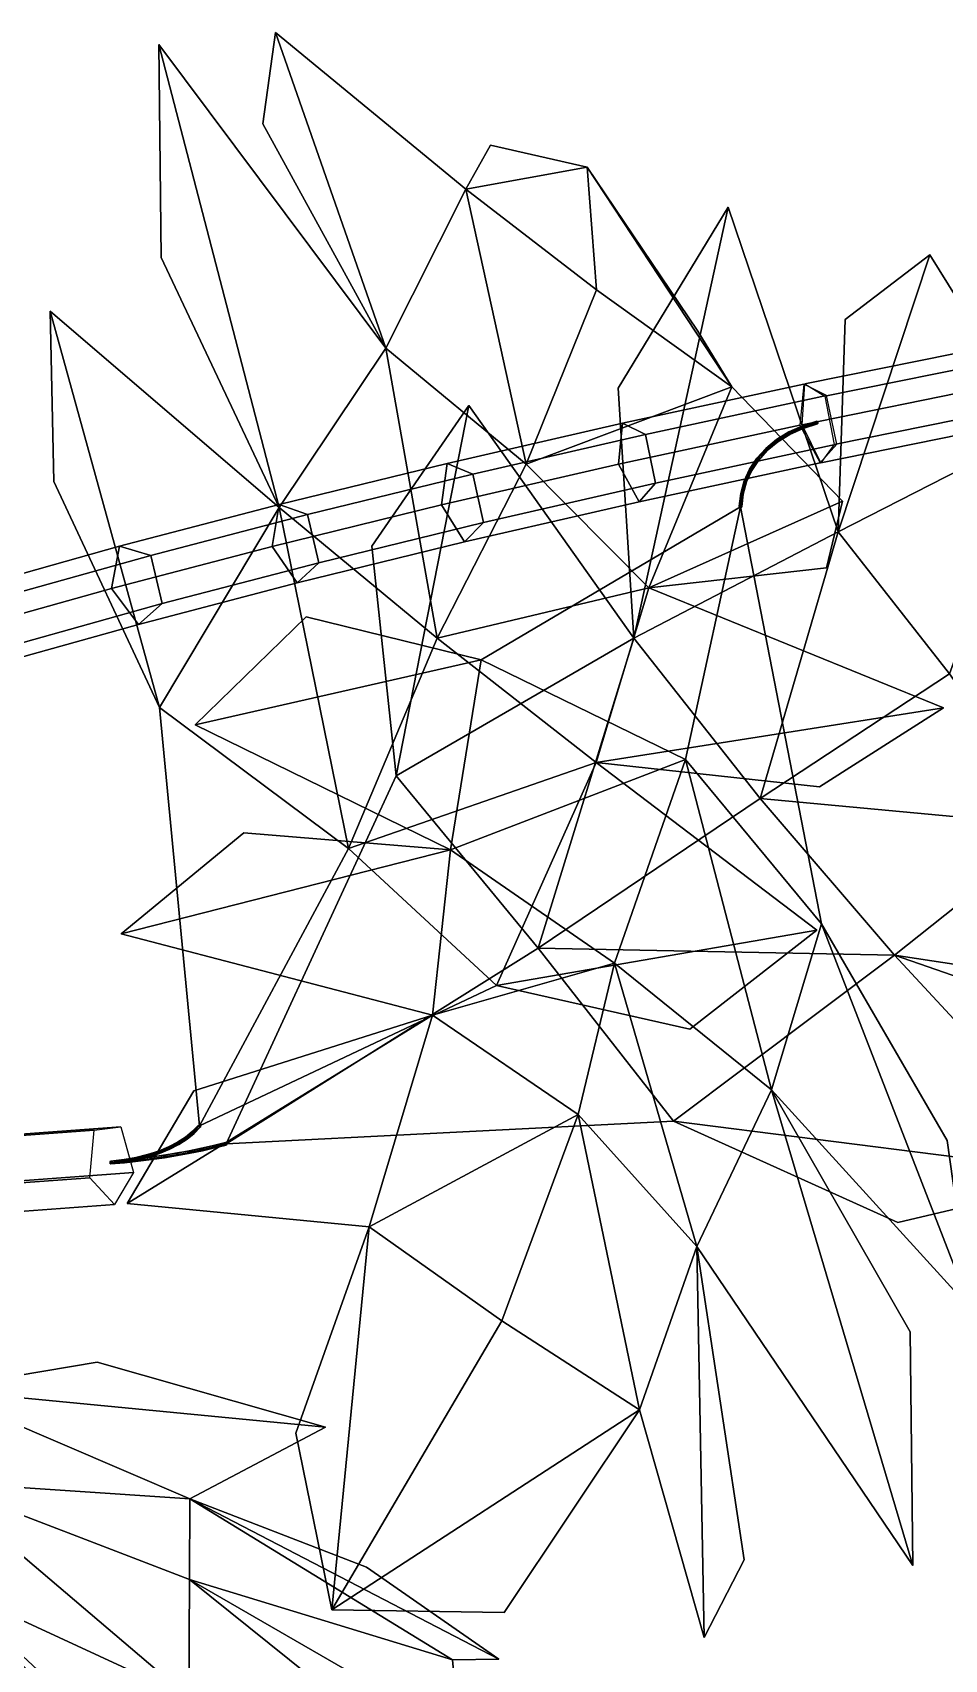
# Model space of a CAD drawing. Header units: metres. Extents: x -349 to 464, y -383 to 362.
# Drawn here: x 60.53 to 86, y -124.9 to -79.49 of the extents above; entities that cross this region are included whole.
import ezdxf

# ---------------------------------------------------------------- set-up
doc = ezdxf.new("R2010")
doc.units = ezdxf.units.M

msp = doc.modelspace()

# ---------------------------------------------------------------- linework, layer by layer
at = {"layer": 'Breeder_Leaf', "color": 3}
for points in [[(70.4001, -88.3043, 448.5347), (64.06039, -79.8276, 446.2014), (67.4166, -92.7497, 454.2432)], [(70.4001, -88.3043, 448.5347), (67.4166, -92.7497, 454.2432), (64.06039, -79.8276, 446.2014)], [(64.06039, -79.8276, 446.2014), (64.1228, -85.7664, 451.3657), (67.4166, -92.7497, 454.2432)], [(64.06039, -79.8276, 446.2014), (67.4166, -92.7497, 454.2432), (64.1228, -85.7664, 451.3657)], [(67.3122, -79.491, 438.7801), (66.966, -82.03748, 443.0104), (70.4001, -88.3043, 448.5347)], [(67.3122, -79.491, 438.7801), (70.4001, -88.3043, 448.5347), (66.966, -82.03748, 443.0104)], [(72.6322, -83.8616, 441.1803), (67.3122, -79.491, 438.7801), (70.4001, -88.3043, 448.5347)], [(72.6322, -83.8616, 441.1803), (70.4001, -88.3043, 448.5347), (67.3122, -79.491, 438.7801)], [(76.02254, -83.2519, 430.2301), (73.319, -82.6301, 434.6271), (72.6322, -83.8616, 441.1803)], [(76.02254, -83.2519, 430.2301), (72.6322, -83.8616, 441.1803), (73.319, -82.6301, 434.6271)], [(76.2852, -86.6733, 440.3612), (76.02254, -83.2519, 430.2301), (72.6322, -83.8616, 441.1803)], [(76.2852, -86.6733, 440.3612), (72.6322, -83.8616, 441.1803), (76.02254, -83.2519, 430.2301)], [(80.06407, -89.3838, 439.6955), (76.02254, -83.2519, 430.2301), (76.2852, -86.6733, 440.3612)], [(80.06407, -89.3838, 439.6955), (76.2852, -86.6733, 440.3612), (76.02254, -83.2519, 430.2301)], [(80.06407, -89.3838, 439.6955), (79.1138, -87.8262, 432.6536), (76.02254, -83.2519, 430.2301)], [(80.06407, -89.3838, 439.6955), (76.02254, -83.2519, 430.2301), (79.1138, -87.8262, 432.6536)], [(74.3145, -91.5352, 447.7777), (72.6322, -83.8616, 441.1803), (70.4001, -88.3043, 448.5347)], [(74.3145, -91.5352, 447.7777), (70.4001, -88.3043, 448.5347), (72.6322, -83.8616, 441.1803)], [(74.3145, -91.5352, 447.7777), (76.2852, -86.6733, 440.3612), (72.6322, -83.8616, 441.1803)], [(74.3145, -91.5352, 447.7777), (72.6322, -83.8616, 441.1803), (76.2852, -86.6733, 440.3612)], [(79.9588, -84.3692, 446.0313), (76.8877, -89.4148, 451.2326), (77.3275, -96.392, 455.5939)], [(79.9588, -84.3692, 446.0313), (77.3275, -96.392, 455.5939), (76.8877, -89.4148, 451.2326)], [(83.02981, -93.4303, 451.1261), (79.9588, -84.3692, 446.0313), (77.3275, -96.392, 455.5939)], [(83.02981, -93.4303, 451.1261), (77.3275, -96.392, 455.5939), (79.9588, -84.3692, 446.0313)], [(88.6252, -90.5717, 444.8551), (85.5956, -85.6997, 440.355), (83.02981, -93.4303, 451.1261)], [(88.6252, -90.5717, 444.8551), (83.02981, -93.4303, 451.1261), (85.5956, -85.6997, 440.355)], [(85.5956, -85.6997, 440.355), (83.2321, -87.5054, 444.3115), (83.02981, -93.4303, 451.1261)], [(85.5956, -85.6997, 440.355), (83.02981, -93.4303, 451.1261), (83.2321, -87.5054, 444.3115)], [(80.06407, -89.3838, 439.6955), (76.2852, -86.6733, 440.3612), (74.3145, -91.5352, 447.7777)], [(80.06407, -89.3838, 439.6955), (74.3145, -91.5352, 447.7777), (76.2852, -86.6733, 440.3612)], [(67.4166, -92.7497, 454.2432), (61.01954, -87.2728, 454.2614), (64.08015, -98.3263, 460.9886)], [(67.4166, -92.7497, 454.2432), (64.08015, -98.3263, 460.9886), (61.01954, -87.2728, 454.2614)], [(61.01954, -87.2728, 454.2614), (61.1276, -92.02581, 459.2523), (64.08015, -98.3263, 460.9886)], [(61.01954, -87.2728, 454.2614), (64.08015, -98.3263, 460.9886), (61.1276, -92.02581, 459.2523)], [(71.835, -96.3967, 453.3474), (70.4001, -88.3043, 448.5347), (67.4166, -92.7497, 454.2432)], [(71.835, -96.3967, 453.3474), (67.4166, -92.7497, 454.2432), (70.4001, -88.3043, 448.5347)], [(71.835, -96.3967, 453.3474), (74.3145, -91.5352, 447.7777), (70.4001, -88.3043, 448.5347)], [(71.835, -96.3967, 453.3474), (70.4001, -88.3043, 448.5347), (74.3145, -91.5352, 447.7777)], [(77.7485, -94.9887, 445.9448), (80.06407, -89.3838, 439.6955), (74.3145, -91.5352, 447.7777)], [(77.7485, -94.9887, 445.9448), (74.3145, -91.5352, 447.7777), (80.06407, -89.3838, 439.6955)], [(77.7485, -94.9887, 445.9448), (83.1517, -92.5704, 434.7356), (80.06407, -89.3838, 439.6955)], [(77.7485, -94.9887, 445.9448), (80.06407, -89.3838, 439.6955), (83.1517, -92.5704, 434.7356)], [(72.7146, -89.9003, 452.8553), (70.00867, -93.8256, 457.8335), (70.6894, -100.241, 460.9656)], [(72.7146, -89.9003, 452.8553), (70.6894, -100.241, 460.9656), (70.00867, -93.8256, 457.8335)], [(77.3275, -96.392, 455.5939), (72.7146, -89.9003, 452.8553), (70.6894, -100.241, 460.9656)], [(77.3275, -96.392, 455.5939), (70.6894, -100.241, 460.9656), (72.7146, -89.9003, 452.8553)], [(86.1408, -97.3927, 452.1036), (88.6252, -90.5717, 444.8551), (83.02981, -93.4303, 451.1261)], [(86.1408, -97.3927, 452.1036), (83.02981, -93.4303, 451.1261), (88.6252, -90.5717, 444.8551)], [(77.7485, -94.9887, 445.9448), (74.3145, -91.5352, 447.7777), (71.835, -96.3967, 453.3474)], [(77.7485, -94.9887, 445.9448), (71.835, -96.3967, 453.3474), (74.3145, -91.5352, 447.7777)], [(77.7485, -94.9887, 445.9448), (82.7065, -94.4311, 437.6238), (83.1517, -92.5704, 434.7356)], [(77.7485, -94.9887, 445.9448), (83.1517, -92.5704, 434.7356), (82.7065, -94.4311, 437.6238)], [(69.3569, -102.2682, 460.8766), (67.4166, -92.7497, 454.2432), (64.08015, -98.3263, 460.9886)], [(69.3569, -102.2682, 460.8766), (64.08015, -98.3263, 460.9886), (67.4166, -92.7497, 454.2432)], [(69.3569, -102.2682, 460.8766), (71.835, -96.3967, 453.3474), (67.4166, -92.7497, 454.2432)], [(69.3569, -102.2682, 460.8766), (67.4166, -92.7497, 454.2432), (71.835, -96.3967, 453.3474)], [(80.3053, -92.7261, 593.9461), (78.7673, -99.7816, 583.4945), (73.06097, -96.9999, 581.7351)], [(80.3053, -92.7261, 593.9461), (73.06097, -96.9999, 581.7351), (78.7673, -99.7816, 583.4945)], [(82.564, -104.3669, 585.0441), (78.7673, -99.7816, 583.4945), (80.3053, -92.7261, 593.9461)], [(82.564, -104.3669, 585.0441), (80.3053, -92.7261, 593.9461), (78.7673, -99.7816, 583.4945)], [(80.8534, -100.8707, 456.659), (83.02981, -93.4303, 451.1261), (77.3275, -96.392, 455.5939)], [(80.8534, -100.8707, 456.659), (77.3275, -96.392, 455.5939), (83.02981, -93.4303, 451.1261)], [(80.8534, -100.8707, 456.659), (86.1408, -97.3927, 452.1036), (83.02981, -93.4303, 451.1261)], [(80.8534, -100.8707, 456.659), (83.02981, -93.4303, 451.1261), (86.1408, -97.3927, 452.1036)], [(76.2763, -99.8614, 451.9887), (77.7485, -94.9887, 445.9448), (71.835, -96.3967, 453.3474)], [(76.2763, -99.8614, 451.9887), (71.835, -96.3967, 453.3474), (77.7485, -94.9887, 445.9448)], [(76.2763, -99.8614, 451.9887), (85.979, -98.34, 439.7827), (77.7485, -94.9887, 445.9448)], [(76.2763, -99.8614, 451.9887), (77.7485, -94.9887, 445.9448), (85.979, -98.34, 439.7827)], [(65.07048, -98.8161, 571.2633), (68.1742, -95.7965, 576.6262), (73.06097, -96.9999, 581.7351)], [(65.07048, -98.8161, 571.2633), (73.06097, -96.9999, 581.7351), (68.1742, -95.7965, 576.6262)], [(76.2763, -99.8614, 451.9887), (71.835, -96.3967, 453.3474), (69.3569, -102.2682, 460.8766)], [(76.2763, -99.8614, 451.9887), (69.3569, -102.2682, 460.8766), (71.835, -96.3967, 453.3474)], [(74.6562, -105.0494, 463.0961), (77.3275, -96.392, 455.5939), (70.6894, -100.241, 460.9656)], [(74.6562, -105.0494, 463.0961), (70.6894, -100.241, 460.9656), (77.3275, -96.392, 455.5939)], [(74.6562, -105.0494, 463.0961), (80.8534, -100.8707, 456.659), (77.3275, -96.392, 455.5939)], [(74.6562, -105.0494, 463.0961), (77.3275, -96.392, 455.5939), (80.8534, -100.8707, 456.659)], [(72.2093, -102.3002, 574.0595), (65.07048, -98.8161, 571.2633), (73.06097, -96.9999, 581.7351)], [(72.2093, -102.3002, 574.0595), (73.06097, -96.9999, 581.7351), (65.07048, -98.8161, 571.2633)], [(78.7673, -99.7816, 583.4945), (72.2093, -102.3002, 574.0595), (73.06097, -96.9999, 581.7351)], [(78.7673, -99.7816, 583.4945), (73.06097, -96.9999, 581.7351), (72.2093, -102.3002, 574.0595)], [(89.1428, -101.6393, 451.9212), (86.1408, -97.3927, 452.1036), (80.8534, -100.8707, 456.659)], [(89.1428, -101.6393, 451.9212), (80.8534, -100.8707, 456.659), (86.1408, -97.3927, 452.1036)], [(65.1976, -110.0093, 470.0504), (69.3569, -102.2682, 460.8766), (64.08015, -98.3263, 460.9886)], [(65.1976, -110.0093, 470.0504), (64.08015, -98.3263, 460.9886), (69.3569, -102.2682, 460.8766)], [(76.2763, -99.8614, 451.9887), (82.514, -100.5448, 446.6715), (85.979, -98.34, 439.7827)], [(76.2763, -99.8614, 451.9887), (85.979, -98.34, 439.7827), (82.514, -100.5448, 446.6715)], [(73.4857, -106.0942, 458.3956), (76.2763, -99.8614, 451.9887), (69.3569, -102.2682, 460.8766)], [(73.4857, -106.0942, 458.3956), (69.3569, -102.2682, 460.8766), (76.2763, -99.8614, 451.9887)], [(78.7673, -99.7816, 583.4945), (76.7885, -105.4672, 575.6802), (72.2093, -102.3002, 574.0595)], [(78.7673, -99.7816, 583.4945), (72.2093, -102.3002, 574.0595), (76.7885, -105.4672, 575.6802)], [(73.4857, -106.0942, 458.3956), (82.4339, -104.548, 448.7337), (76.2763, -99.8614, 451.9887)], [(73.4857, -106.0942, 458.3956), (76.2763, -99.8614, 451.9887), (82.4339, -104.548, 448.7337)], [(81.1756, -109.0043, 577.0284), (76.7885, -105.4672, 575.6802), (78.7673, -99.7816, 583.4945)], [(81.1756, -109.0043, 577.0284), (78.7673, -99.7816, 583.4945), (76.7885, -105.4672, 575.6802)], [(82.564, -104.3669, 585.0441), (81.1756, -109.0043, 577.0284), (78.7673, -99.7816, 583.4945)], [(82.564, -104.3669, 585.0441), (78.7673, -99.7816, 583.4945), (81.1756, -109.0043, 577.0284)], [(65.9379, -110.5052, 470.5533), (74.6562, -105.0494, 463.0961), (70.6894, -100.241, 460.9656)], [(65.9379, -110.5052, 470.5533), (70.6894, -100.241, 460.9656), (74.6562, -105.0494, 463.0961)], [(84.6031, -105.2428, 457.2921), (80.8534, -100.8707, 456.659), (74.6562, -105.0494, 463.0961)], [(84.6031, -105.2428, 457.2921), (74.6562, -105.0494, 463.0961), (80.8534, -100.8707, 456.659)], [(84.6031, -105.2428, 457.2921), (89.1428, -101.6393, 451.9212), (80.8534, -100.8707, 456.659)], [(84.6031, -105.2428, 457.2921), (80.8534, -100.8707, 456.659), (89.1428, -101.6393, 451.9212)], [(84.6031, -105.2428, 457.2921), (98.05026, -107.2799, 449.5159), (89.1428, -101.6393, 451.9212)], [(84.6031, -105.2428, 457.2921), (89.1428, -101.6393, 451.9212), (98.05026, -107.2799, 449.5159)], [(63.00354, -104.6454, 561.7036), (66.4322, -101.827, 568.2031), (72.2093, -102.3002, 574.0595)], [(63.00354, -104.6454, 561.7036), (72.2093, -102.3002, 574.0595), (66.4322, -101.827, 568.2031)], [(71.7022, -106.9153, 567.7592), (63.00354, -104.6454, 561.7036), (72.2093, -102.3002, 574.0595)], [(71.7022, -106.9153, 567.7592), (72.2093, -102.3002, 574.0595), (63.00354, -104.6454, 561.7036)], [(73.4857, -106.0942, 458.3956), (69.3569, -102.2682, 460.8766), (65.1976, -110.0093, 470.0504)], [(73.4857, -106.0942, 458.3956), (65.1976, -110.0093, 470.0504), (69.3569, -102.2682, 460.8766)], [(76.7885, -105.4672, 575.6802), (71.7022, -106.9153, 567.7592), (72.2093, -102.3002, 574.0595)], [(76.7885, -105.4672, 575.6802), (72.2093, -102.3002, 574.0595), (71.7022, -106.9153, 567.7592)], [(82.564, -104.3669, 585.0441), (86.7365, -115.1184, 578.5012), (81.1756, -109.0043, 577.0284)], [(82.564, -104.3669, 585.0441), (81.1756, -109.0043, 577.0284), (86.7365, -115.1184, 578.5012)], [(82.564, -104.3669, 585.0441), (86.07557, -110.4141, 583.3187), (86.7365, -115.1184, 578.5012)], [(82.564, -104.3669, 585.0441), (86.7365, -115.1184, 578.5012), (86.07557, -110.4141, 583.3187)], [(73.4857, -106.0942, 458.3956), (78.8894, -107.3104, 453.7915), (82.4339, -104.548, 448.7337)], [(73.4857, -106.0942, 458.3956), (82.4339, -104.548, 448.7337), (78.8894, -107.3104, 453.7915)], [(78.4351, -109.8777, 462.5984), (74.6562, -105.0494, 463.0961), (65.9379, -110.5052, 470.5533)], [(78.4351, -109.8777, 462.5984), (65.9379, -110.5052, 470.5533), (74.6562, -105.0494, 463.0961)], [(78.4351, -109.8777, 462.5984), (84.6031, -105.2428, 457.2921), (74.6562, -105.0494, 463.0961)], [(78.4351, -109.8777, 462.5984), (74.6562, -105.0494, 463.0961), (84.6031, -105.2428, 457.2921)], [(78.4351, -109.8777, 462.5984), (90.3087, -111.3877, 456.8931), (84.6031, -105.2428, 457.2921)], [(78.4351, -109.8777, 462.5984), (84.6031, -105.2428, 457.2921), (90.3087, -111.3877, 456.8931)], [(84.6031, -105.2428, 457.2921), (91.9922, -107.8046, 454.7456), (98.05026, -107.2799, 449.5159)], [(84.6031, -105.2428, 457.2921), (98.05026, -107.2799, 449.5159), (91.9922, -107.8046, 454.7456)], [(76.7885, -105.4672, 575.6802), (75.7723, -109.6876, 569.2026), (71.7022, -106.9153, 567.7592)], [(76.7885, -105.4672, 575.6802), (71.7022, -106.9153, 567.7592), (75.7723, -109.6876, 569.2026)], [(79.08224, -113.3766, 570.7882), (75.7723, -109.6876, 569.2026), (76.7885, -105.4672, 575.6802)], [(79.08224, -113.3766, 570.7882), (76.7885, -105.4672, 575.6802), (75.7723, -109.6876, 569.2026)], [(81.1756, -109.0043, 577.0284), (79.08224, -113.3766, 570.7882), (76.7885, -105.4672, 575.6802)], [(81.1756, -109.0043, 577.0284), (76.7885, -105.4672, 575.6802), (79.08224, -113.3766, 570.7882)], [(69.9312, -112.822, 561.3733), (63.1756, -112.1786, 558.7063), (71.7022, -106.9153, 567.7592)], [(69.9312, -112.822, 561.3733), (71.7022, -106.9153, 567.7592), (63.1756, -112.1786, 558.7063)], [(63.1756, -112.1786, 558.7063), (65.03375, -109.0349, 562.0476), (71.7022, -106.9153, 567.7592)], [(63.1756, -112.1786, 558.7063), (71.7022, -106.9153, 567.7592), (65.03375, -109.0349, 562.0476)], [(75.7723, -109.6876, 569.2026), (69.9312, -112.822, 561.3733), (71.7022, -106.9153, 567.7592)], [(75.7723, -109.6876, 569.2026), (71.7022, -106.9153, 567.7592), (69.9312, -112.822, 561.3733)], [(81.1756, -109.0043, 577.0284), (85.1196, -122.2835, 569.7106), (79.08224, -113.3766, 570.7882)], [(81.1756, -109.0043, 577.0284), (79.08224, -113.3766, 570.7882), (85.1196, -122.2835, 569.7106)], [(81.1756, -109.0043, 577.0284), (85.04372, -115.7613, 574.3774), (85.1196, -122.2835, 569.7106)], [(81.1756, -109.0043, 577.0284), (85.1196, -122.2835, 569.7106), (85.04372, -115.7613, 574.3774)], [(75.7723, -109.6876, 569.2026), (73.6369, -115.448, 562.5104), (69.9312, -112.822, 561.3733)], [(75.7723, -109.6876, 569.2026), (69.9312, -112.822, 561.3733), (73.6369, -115.448, 562.5104)], [(77.4847, -117.9372, 563.544), (73.6369, -115.448, 562.5104), (75.7723, -109.6876, 569.2026)], [(77.4847, -117.9372, 563.544), (75.7723, -109.6876, 569.2026), (73.6369, -115.448, 562.5104)], [(79.08224, -113.3766, 570.7882), (77.4847, -117.9372, 563.544), (75.7723, -109.6876, 569.2026)], [(79.08224, -113.3766, 570.7882), (75.7723, -109.6876, 569.2026), (77.4847, -117.9372, 563.544)], [(78.4351, -109.8777, 462.5984), (84.6972, -112.7039, 460.4363), (90.3087, -111.3877, 456.8931)], [(78.4351, -109.8777, 462.5984), (90.3087, -111.3877, 456.8931), (84.6972, -112.7039, 460.4363)], [(68.8924, -123.5166, 557.3335), (67.8828, -118.5833, 558.6264), (69.9312, -112.822, 561.3733)], [(68.8924, -123.5166, 557.3335), (69.9312, -112.822, 561.3733), (67.8828, -118.5833, 558.6264)], [(73.6369, -115.448, 562.5104), (68.8924, -123.5166, 557.3335), (69.9312, -112.822, 561.3733)], [(73.6369, -115.448, 562.5104), (69.9312, -112.822, 561.3733), (68.8924, -123.5166, 557.3335)], [(79.08224, -113.3766, 570.7882), (79.2942, -124.2912, 564.345), (77.4847, -117.9372, 563.544)], [(79.08224, -113.3766, 570.7882), (77.4847, -117.9372, 563.544), (79.2942, -124.2912, 564.345)], [(79.08224, -113.3766, 570.7882), (80.4067, -122.1259, 566.81), (79.2942, -124.2912, 564.345)], [(79.08224, -113.3766, 570.7882), (79.2942, -124.2912, 564.345), (80.4067, -122.1259, 566.81)], [(77.4847, -117.9372, 563.544), (68.8924, -123.5166, 557.3335), (73.6369, -115.448, 562.5104)], [(77.4847, -117.9372, 563.544), (73.6369, -115.448, 562.5104), (68.8924, -123.5166, 557.3335)], [(68.7174, -118.4162, 490.4249), (62.3392, -116.6055, 494.6656), (57.8033, -117.3701, 501.502)], [(68.7174, -118.4162, 490.4249), (57.8033, -117.3701, 501.502), (62.3392, -116.6055, 494.6656)], [(57.8117, -119.9474, 506.6965), (64.9236, -120.4181, 500.3792), (57.8033, -117.3701, 501.502)], [(57.8117, -119.9474, 506.6965), (57.8033, -117.3701, 501.502), (64.9236, -120.4181, 500.3792)], [(64.9236, -120.4181, 500.3792), (68.7174, -118.4162, 490.4249), (57.8033, -117.3701, 501.502)], [(64.9236, -120.4181, 500.3792), (57.8033, -117.3701, 501.502), (68.7174, -118.4162, 490.4249)], [(77.4847, -117.9372, 563.544), (73.7079, -123.5924, 560.9609), (68.8924, -123.5166, 557.3335)], [(77.4847, -117.9372, 563.544), (68.8924, -123.5166, 557.3335), (73.7079, -123.5924, 560.9609)], [(58.1452, -122.85, 511.7004), (64.8929, -125.9658, 509.017), (57.8117, -119.9474, 506.6965)], [(58.1452, -122.85, 511.7004), (57.8117, -119.9474, 506.6965), (64.8929, -125.9658, 509.017)], [(64.8929, -125.9658, 509.017), (64.9172, -122.6688, 504.9911), (57.8117, -119.9474, 506.6965)], [(64.8929, -125.9658, 509.017), (57.8117, -119.9474, 506.6965), (64.9172, -122.6688, 504.9911)], [(57.8117, -119.9474, 506.6965), (64.9172, -122.6688, 504.9911), (64.9236, -120.4181, 500.3792)], [(57.8117, -119.9474, 506.6965), (64.9236, -120.4181, 500.3792), (64.9172, -122.6688, 504.9911)], [(64.9172, -122.6688, 504.9911), (72.2605, -124.9092, 498.1869), (64.9236, -120.4181, 500.3792)], [(64.9172, -122.6688, 504.9911), (64.9236, -120.4181, 500.3792), (72.2605, -124.9092, 498.1869)], [(72.2605, -124.9092, 498.1869), (73.559, -124.8952, 491.012), (64.9236, -120.4181, 500.3792)], [(72.2605, -124.9092, 498.1869), (64.9236, -120.4181, 500.3792), (73.559, -124.8952, 491.012)], [(73.559, -124.8952, 491.012), (69.8544, -122.3267, 493.0562), (64.9236, -120.4181, 500.3792)], [(73.559, -124.8952, 491.012), (64.9236, -120.4181, 500.3792), (69.8544, -122.3267, 493.0562)], [(58.1452, -122.85, 511.7004), (69.1961, -133.1447, 515.8646), (64.8929, -125.9658, 509.017)], [(58.1452, -122.85, 511.7004), (64.8929, -125.9658, 509.017), (69.1961, -133.1447, 515.8646)], [(58.1452, -122.85, 511.7004), (63.04282, -128.0008, 515.8393), (69.1961, -133.1447, 515.8646)], [(58.1452, -122.85, 511.7004), (69.1961, -133.1447, 515.8646), (63.04282, -128.0008, 515.8393)], [(64.8929, -125.9658, 509.017), (72.7246, -128.9402, 506.6407), (64.9172, -122.6688, 504.9911)], [(64.8929, -125.9658, 509.017), (64.9172, -122.6688, 504.9911), (72.7246, -128.9402, 506.6407)], [(72.7246, -128.9402, 506.6407), (72.4497, -127.0148, 502.3644), (64.9172, -122.6688, 504.9911)], [(72.7246, -128.9402, 506.6407), (64.9172, -122.6688, 504.9911), (72.4497, -127.0148, 502.3644)], [(64.9172, -122.6688, 504.9911), (72.4497, -127.0148, 502.3644), (72.2605, -124.9092, 498.1869)], [(64.9172, -122.6688, 504.9911), (72.2605, -124.9092, 498.1869), (72.4497, -127.0148, 502.3644)]]:
    msp.add_3dface(points, dxfattribs=at)
at = {"layer": 'Breeder_Petiole', "color": 3}
for points in [[(87.3303, -89.3658, 599.5635), (82.03115, -90.4368, 597.4723), (82.107, -89.2975, 596.6981), (87.366, -88.2354, 598.7735)], [(87.366, -88.2354, 598.7735), (82.107, -89.2975, 596.6981), (82.6573, -89.6382, 595.4797), (87.8288, -88.5948, 597.5245)], [(87.8288, -88.5948, 597.5245), (82.6573, -89.6382, 595.4797), (82.9266, -90.9912, 595.4896), (88.0835, -89.9506, 597.531)], [(81.9586, -90.4534, 597.4406), (76.898, -91.5423, 595.0165), (77.01296, -90.3939, 594.2607), (82.07356, -89.3049, 596.6849)], [(82.07356, -89.3049, 596.6849), (77.01296, -90.3939, 594.2607), (77.6481, -90.7152, 593.079), (82.7087, -89.6263, 595.5031)], [(87.7804, -90.4419, 598.7841), (82.5452, -91.4994, 596.7142), (82.03115, -90.4368, 597.4723), (87.3303, -89.3658, 599.5635)], [(82.7087, -89.6263, 595.5031), (77.6481, -90.7152, 593.079), (77.9318, -92.06528, 593.0934), (82.9924, -90.9763, 595.5175)], [(82.4355, -90.3785, 596.4111), (82.03204, -90.5076, 596.2121), (82.03307, -90.4691, 596.185), (82.4365, -90.3397, 596.3838)], [(82.4365, -90.3397, 596.3838), (82.03307, -90.4691, 596.185), (82.05602, -90.4797, 596.1453), (82.4596, -90.3503, 596.3438)], [(82.4596, -90.3503, 596.3438), (82.05602, -90.4797, 596.1453), (82.06937, -90.5248, 596.1474), (82.4731, -90.3958, 596.3459)], [(88.0835, -89.9506, 597.531), (82.9266, -90.9912, 595.4896), (82.5452, -91.4994, 596.7142), (87.7804, -90.4419, 598.7841)], [(76.898, -91.5423, 595.0165), (71.9557, -92.6765, 592.2076), (72.1082, -91.5187, 591.4731), (77.01296, -90.3939, 594.2607)], [(77.01296, -90.3939, 594.2607), (72.1082, -91.5187, 591.4731), (72.8255, -91.8202, 590.3339), (77.6481, -90.7152, 593.079)], [(77.6481, -90.7152, 593.079), (72.8255, -91.8202, 590.3339), (73.123, -93.1671, 590.3537), (77.9318, -92.06528, 593.0934)], [(82.5351, -91.5019, 596.7083), (77.4745, -92.5909, 594.2841), (76.898, -91.5423, 595.0165), (81.9586, -90.4534, 597.4406)], [(81.6564, -90.6784, 595.985), (81.3169, -90.8878, 595.7345), (81.3152, -90.8511, 595.7062), (81.656, -90.6408, 595.9573)], [(81.656, -90.6408, 595.9573), (81.3152, -90.8511, 595.7062), (81.3451, -90.8581, 595.6714), (81.6826, -90.6498, 595.92)], [(81.6838, -90.7112, 595.9643), (81.3486, -90.918, 595.7169), (81.3169, -90.8878, 595.7345), (81.6564, -90.6784, 595.985)], [(81.6826, -90.6498, 595.92), (81.3451, -90.8581, 595.6714), (81.3656, -90.8992, 595.678), (81.6997, -90.6931, 595.9243)], [(81.6997, -90.6931, 595.9243), (81.3656, -90.8992, 595.678), (81.3486, -90.918, 595.7169), (81.6838, -90.7112, 595.9643)], [(82.03204, -90.5076, 596.2121), (81.6564, -90.6784, 595.985), (81.656, -90.6408, 595.9573), (82.03307, -90.4691, 596.185)], [(82.03307, -90.4691, 596.185), (81.656, -90.6408, 595.9573), (81.6826, -90.6498, 595.92), (82.05602, -90.4797, 596.1453)], [(82.05481, -90.5425, 596.1885), (81.6838, -90.7112, 595.9643), (81.6564, -90.6784, 595.985), (82.03204, -90.5076, 596.2121)], [(82.05602, -90.4797, 596.1453), (81.6826, -90.6498, 595.92), (81.6997, -90.6931, 595.9243), (82.06937, -90.5248, 596.1474)], [(82.06937, -90.5248, 596.1474), (81.6997, -90.6931, 595.9243), (81.6838, -90.7112, 595.9643), (82.05481, -90.5425, 596.1885)], [(82.4584, -90.4137, 596.3873), (82.05481, -90.5425, 596.1885), (82.03204, -90.5076, 596.2121), (82.4355, -90.3785, 596.4111)], [(82.4731, -90.3958, 596.3459), (82.06937, -90.5248, 596.1474), (82.05481, -90.5425, 596.1885), (82.4584, -90.4137, 596.3873)], [(82.9924, -90.9763, 595.5175), (77.9318, -92.06528, 593.0934), (77.4745, -92.5909, 594.2841), (82.5351, -91.5019, 596.7083)], [(81.01874, -91.1324, 595.4644), (80.7662, -91.4087, 595.1786), (80.7624, -91.3743, 595.1487), (81.01588, -91.09689, 595.4353)], [(81.01588, -91.09689, 595.4353), (80.7624, -91.3743, 595.1487), (80.7976, -91.3766, 595.1198), (81.0487, -91.1016, 595.4034)], [(81.05403, -91.1596, 595.45), (80.8046, -91.4325, 595.1677), (80.7662, -91.4087, 595.1786), (81.01874, -91.1324, 595.4644)], [(81.0487, -91.1016, 595.4034), (80.7976, -91.3766, 595.1198), (80.8235, -91.4123, 595.1314), (81.07214, -91.1402, 595.4124)], [(81.07214, -91.1402, 595.4124), (80.8235, -91.4123, 595.1314), (80.8046, -91.4325, 595.1677), (81.05403, -91.1596, 595.45)], [(81.3169, -90.8878, 595.7345), (81.01874, -91.1324, 595.4644), (81.01588, -91.09689, 595.4353), (81.3152, -90.8511, 595.7062)], [(81.3152, -90.8511, 595.7062), (81.01588, -91.09689, 595.4353), (81.0487, -91.1016, 595.4034), (81.3451, -90.8581, 595.6714)], [(81.3486, -90.918, 595.7169), (81.05403, -91.1596, 595.45), (81.01874, -91.1324, 595.4644), (81.3169, -90.8878, 595.7345)], [(81.3451, -90.8581, 595.6714), (81.0487, -91.1016, 595.4034), (81.07214, -91.1402, 595.4124), (81.3656, -90.8992, 595.678)], [(81.3656, -90.8992, 595.678), (81.07214, -91.1402, 595.4124), (81.05403, -91.1596, 595.45), (81.3486, -90.918, 595.7169)], [(71.9557, -92.6765, 592.2076), (67.228, -93.8334, 589.0593), (67.4163, -92.666, 588.3486), (72.1082, -91.5187, 591.4731)], [(72.1082, -91.5187, 591.4731), (67.4163, -92.666, 588.3486), (68.2124, -92.9473, 587.2575), (72.8255, -91.8202, 590.3339)], [(77.4745, -92.5909, 594.2841), (72.5924, -93.7106, 591.5054), (71.9557, -92.6765, 592.2076), (76.898, -91.5423, 595.0165)], [(80.5586, -91.6794, 594.8508), (80.4076, -92.00748, 594.5461), (80.4461, -92.00392, 594.5231), (80.5957, -91.6788, 594.8248)], [(80.5632, -91.7124, 594.8815), (80.4128, -92.03915, 594.5775), (80.4076, -92.00748, 594.5461), (80.5586, -91.6794, 594.8508)], [(80.604, -91.7326, 594.8742), (80.4554, -92.05537, 594.5739), (80.4128, -92.03915, 594.5775), (80.5632, -91.7124, 594.8815)], [(80.5957, -91.6788, 594.8248), (80.4461, -92.00392, 594.5231), (80.4755, -92.03335, 594.5403), (80.6236, -91.7115, 594.8392)], [(80.6236, -91.7115, 594.8392), (80.4755, -92.03335, 594.5403), (80.4554, -92.05537, 594.5739), (80.604, -91.7326, 594.8742)], [(80.7662, -91.4087, 595.1786), (80.5632, -91.7124, 594.8815), (80.5586, -91.6794, 594.8508), (80.7624, -91.3743, 595.1487)], [(80.7624, -91.3743, 595.1487), (80.5586, -91.6794, 594.8508), (80.5957, -91.6788, 594.8248), (80.7976, -91.3766, 595.1198)], [(80.8046, -91.4325, 595.1677), (80.604, -91.7326, 594.8742), (80.5632, -91.7124, 594.8815), (80.7662, -91.4087, 595.1786)], [(80.7976, -91.3766, 595.1198), (80.5957, -91.6788, 594.8248), (80.6236, -91.7115, 594.8392), (80.8235, -91.4123, 595.1314)], [(80.8235, -91.4123, 595.1314), (80.6236, -91.7115, 594.8392), (80.604, -91.7326, 594.8742), (80.8046, -91.4325, 595.1677)], [(72.8255, -91.8202, 590.3339), (68.2124, -92.9473, 587.2575), (68.5235, -94.2911, 587.2838), (73.123, -93.1671, 590.3537)], [(77.9318, -92.06528, 593.0934), (73.123, -93.1671, 590.3537), (72.5924, -93.7106, 591.5054), (77.4745, -92.5909, 594.2841)], [(80.4076, -92.00748, 594.5461), (80.3117, -92.3535, 594.239), (80.351, -92.3468, 594.2191), (80.4461, -92.00392, 594.5231)], [(80.4128, -92.03915, 594.5775), (80.3172, -92.3837, 594.2713), (80.3117, -92.3535, 594.239), (80.4076, -92.00748, 594.5461)], [(80.4554, -92.05537, 594.5739), (80.3609, -92.3959, 594.2713), (80.3172, -92.3837, 594.2713), (80.4128, -92.03915, 594.5775)], [(80.4461, -92.00392, 594.5231), (80.351, -92.3468, 594.2191), (80.3813, -92.3728, 594.239), (80.4755, -92.03335, 594.5403)], [(80.4755, -92.03335, 594.5403), (80.3813, -92.3728, 594.239), (80.3609, -92.3959, 594.2713), (80.4554, -92.05537, 594.5739)], [(80.3117, -92.3535, 594.239), (80.2719, -92.7123, 593.9341), (80.3119, -92.7023, 593.9172), (80.351, -92.3468, 594.2191)], [(80.3172, -92.3837, 594.2713), (80.2777, -92.7413, 593.9675), (80.2719, -92.7123, 593.9341), (80.3117, -92.3535, 594.239)], [(80.3609, -92.3959, 594.2713), (80.3222, -92.7493, 593.9711), (80.2777, -92.7413, 593.9675), (80.3172, -92.3837, 594.2713)], [(80.351, -92.3468, 594.2191), (80.3119, -92.7023, 593.9172), (80.3428, -92.725, 593.9399), (80.3813, -92.3728, 594.239)], [(80.3813, -92.3728, 594.239), (80.3428, -92.725, 593.9399), (80.3222, -92.7493, 593.9711), (80.3609, -92.3959, 594.2713)], [(67.228, -93.8334, 589.0593), (62.7375, -95.00709, 585.5865), (62.9599, -93.83, 584.9021), (67.4163, -92.666, 588.3486)], [(67.4163, -92.666, 588.3486), (62.9599, -93.83, 584.9021), (63.8311, -94.09074, 583.8646), (68.2124, -92.9473, 587.2575)], [(68.2124, -92.9473, 587.2575), (63.8311, -94.09074, 583.8646), (64.1552, -95.4312, 583.8982), (68.5235, -94.2911, 587.2838)], [(72.5924, -93.7106, 591.5054), (67.9226, -94.8529, 588.3912), (67.228, -93.8334, 589.0593), (71.9557, -92.6765, 592.2076)], [(73.123, -93.1671, 590.3537), (68.5235, -94.2911, 587.2838), (67.9226, -94.8529, 588.3912), (72.5924, -93.7106, 591.5054)], [(62.7375, -95.00709, 585.5865), (58.5058, -96.1913, 581.806), (58.7603, -95.00459, 581.1503), (62.9599, -93.83, 584.9021)], [(62.9599, -93.83, 584.9021), (58.7603, -95.00459, 581.1503), (59.7026, -95.2444, 580.1715), (63.8311, -94.09074, 583.8646)], [(67.9226, -94.8529, 588.3912), (63.4874, -96.01163, 584.9567), (62.7375, -95.00709, 585.5865), (67.228, -93.8334, 589.0593)], [(63.8311, -94.09074, 583.8646), (59.7026, -95.2444, 580.1715), (60.03922, -96.5816, 580.2133), (64.1552, -95.4312, 583.8982)], [(68.5235, -94.2911, 587.2838), (64.1552, -95.4312, 583.8982), (63.4874, -96.01163, 584.9567), (67.9226, -94.8529, 588.3912)], [(63.4874, -96.01163, 584.9567), (59.3081, -97.1807, 581.2182), (58.5058, -96.1913, 581.806), (62.7375, -95.00709, 585.5865)], [(64.1552, -95.4312, 583.8982), (60.03922, -96.5816, 580.2133), (59.3081, -97.1807, 581.2182), (63.4874, -96.01163, 584.9567)], [(57.2579, -111.814, 475.457), (62.1289, -111.4619, 472.2601), (62.2487, -110.1282, 472.5919), (57.4332, -110.478, 475.7527)], [(57.4332, -110.478, 475.7527), (62.2487, -110.1282, 472.5919), (62.9982, -110.0351, 473.7464), (58.2973, -110.3816, 476.8239)], [(58.2973, -110.3816, 476.8239), (62.9982, -110.0351, 473.7464), (63.3486, -111.3104, 474.1389), (58.6641, -111.6572, 477.2001)], [(64.5811, -110.4652, 471.2178), (64.8065, -110.3194, 470.8377), (64.8436, -110.3128, 470.8622), (64.6171, -110.4594, 471.2447)], [(64.5814, -110.508, 471.2029), (64.8073, -110.3615, 470.822), (64.8065, -110.3194, 470.8377), (64.5811, -110.4652, 471.2178)], [(64.6171, -110.4594, 471.2447), (64.8436, -110.3128, 470.8622), (64.8677, -110.3507, 470.8619), (64.64, -110.4984, 471.2466)], [(64.8065, -110.3194, 470.8377), (65.00259, -110.1593, 470.4472), (65.0406, -110.1518, 470.4693), (64.8436, -110.3128, 470.8622)], [(64.8073, -110.3615, 470.822), (65.00385, -110.2007, 470.4308), (65.00259, -110.1593, 470.4472), (64.8065, -110.3194, 470.8377)], [(64.8457, -110.3812, 470.8372), (65.04344, -110.2191, 470.4431), (65.00385, -110.2007, 470.4308), (64.8073, -110.3615, 470.822)], [(64.8436, -110.3128, 470.8622), (65.0406, -110.1518, 470.4693), (65.0657, -110.1886, 470.4668), (64.8677, -110.3507, 470.8619)], [(64.8677, -110.3507, 470.8619), (65.0657, -110.1886, 470.4668), (65.04344, -110.2191, 470.4431), (64.8457, -110.3812, 470.8372)], [(65.00259, -110.1593, 470.4472), (65.168, -109.9855, 470.0484), (65.207, -109.9771, 470.0683), (65.0406, -110.1518, 470.4693)], [(65.00385, -110.2007, 470.4308), (65.1696, -110.0266, 470.0312), (65.168, -109.9855, 470.0484), (65.00259, -110.1593, 470.4472)], [(65.04344, -110.2191, 470.4431), (65.2105, -110.0438, 470.0407), (65.1696, -110.0266, 470.0312), (65.00385, -110.2007, 470.4308)], [(65.0406, -110.1518, 470.4693), (65.207, -109.9771, 470.0683), (65.2331, -110.0129, 470.0635), (65.0657, -110.1886, 470.4668)], [(65.0657, -110.1886, 470.4668), (65.2331, -110.0129, 470.0635), (65.2105, -110.0438, 470.0407), (65.04344, -110.2191, 470.4431)], [(63.7404, -110.8537, 472.2626), (64.04655, -110.7547, 471.9251), (64.04748, -110.7108, 471.9388), (63.742, -110.8092, 472.2757)], [(63.7716, -110.8774, 472.2888), (64.07993, -110.7776, 471.9486), (64.04655, -110.7547, 471.9251), (63.7404, -110.8537, 472.2626)], [(63.742, -110.8092, 472.2757), (64.04748, -110.7108, 471.9388), (64.08073, -110.7062, 471.9703), (63.7736, -110.8051, 472.3094)], [(63.7918, -110.847, 472.3174), (64.1006, -110.7472, 471.9763), (64.07993, -110.7776, 471.9486), (63.7716, -110.8774, 472.2888)], [(63.7736, -110.8051, 472.3094), (64.08073, -110.7062, 471.9703), (64.1006, -110.7472, 471.9763), (63.7918, -110.847, 472.3174)], [(64.04655, -110.7547, 471.9251), (64.3274, -110.6393, 471.5712), (64.3277, -110.5959, 471.5855), (64.04748, -110.7108, 471.9388)], [(64.07993, -110.7776, 471.9486), (64.3626, -110.6612, 471.592), (64.3274, -110.6393, 471.5712), (64.04655, -110.7547, 471.9251)], [(64.04748, -110.7108, 471.9388), (64.3277, -110.5959, 471.5855), (64.3624, -110.5907, 471.6147), (64.08073, -110.7062, 471.9703)], [(64.1006, -110.7472, 471.9763), (64.3839, -110.6308, 471.6187), (64.3626, -110.6612, 471.592), (64.07993, -110.7776, 471.9486)], [(64.08073, -110.7062, 471.9703), (64.3624, -110.5907, 471.6147), (64.3839, -110.6308, 471.6187), (64.1006, -110.7472, 471.9763)], [(64.1894, -110.8718, 472.0605), (64.5488, -110.8131, 471.7674), (64.5514, -110.7691, 471.7794), (64.1923, -110.8275, 472.0724)], [(64.1923, -110.8275, 472.0724), (64.5514, -110.7691, 471.7794), (64.5799, -110.7656, 471.8149), (64.2203, -110.824, 472.1088)], [(64.2203, -110.824, 472.1088), (64.5799, -110.7656, 471.8149), (64.5951, -110.8074, 471.8252), (64.235, -110.8662, 472.1197)], [(64.3274, -110.6393, 471.5712), (64.5814, -110.508, 471.2029), (64.5811, -110.4652, 471.2178), (64.3277, -110.5959, 471.5855)], [(64.3626, -110.6612, 471.592), (64.6184, -110.5288, 471.2209), (64.5814, -110.508, 471.2029), (64.3274, -110.6393, 471.5712)], [(64.3277, -110.5959, 471.5855), (64.5811, -110.4652, 471.2178), (64.6171, -110.4594, 471.2447), (64.3624, -110.5907, 471.6147)], [(64.3624, -110.5907, 471.6147), (64.6171, -110.4594, 471.2447), (64.64, -110.4984, 471.2466), (64.3839, -110.6308, 471.6187)], [(64.3839, -110.6308, 471.6187), (64.64, -110.4984, 471.2466), (64.6184, -110.5288, 471.2209), (64.3626, -110.6612, 471.592)], [(64.5488, -110.8131, 471.7674), (64.9013, -110.7485, 471.4672), (64.9037, -110.7049, 471.4793), (64.5514, -110.7691, 471.7794)], [(64.5762, -110.8371, 471.7962), (64.9294, -110.7722, 471.4951), (64.9013, -110.7485, 471.4672), (64.5488, -110.8131, 471.7674)], [(64.5514, -110.7691, 471.7794), (64.9037, -110.7049, 471.4793), (64.9326, -110.7013, 471.514), (64.5799, -110.7656, 471.8149)], [(64.5951, -110.8074, 471.8252), (64.9484, -110.7427, 471.5237), (64.9294, -110.7722, 471.4951), (64.5762, -110.8371, 471.7962)], [(64.5799, -110.7656, 471.8149), (64.9326, -110.7013, 471.514), (64.9484, -110.7427, 471.5237), (64.5951, -110.8074, 471.8252)], [(64.6184, -110.5288, 471.2209), (64.8457, -110.3812, 470.8372), (64.8073, -110.3615, 470.822), (64.5814, -110.508, 471.2029)], [(64.64, -110.4984, 471.2466), (64.8677, -110.3507, 470.8619), (64.8457, -110.3812, 470.8372), (64.6184, -110.5288, 471.2209)], [(64.9013, -110.7485, 471.4672), (65.2468, -110.678, 471.1602), (65.2488, -110.6348, 471.1725), (64.9037, -110.7049, 471.4793)], [(64.9294, -110.7722, 471.4951), (65.2755, -110.7013, 471.1871), (65.2468, -110.678, 471.1602), (64.9013, -110.7485, 471.4672)], [(64.9037, -110.7049, 471.4793), (65.2488, -110.6348, 471.1725), (65.2782, -110.6311, 471.2063), (64.9326, -110.7013, 471.514)], [(64.9484, -110.7427, 471.5237), (65.2945, -110.672, 471.2153), (65.2755, -110.7013, 471.1871), (64.9294, -110.7722, 471.4951)], [(64.9326, -110.7013, 471.514), (65.2782, -110.6311, 471.2063), (65.2945, -110.672, 471.2153), (64.9484, -110.7427, 471.5237)], [(65.2468, -110.678, 471.1602), (65.5849, -110.6017, 470.8466), (65.5867, -110.5589, 470.8589), (65.2488, -110.6348, 471.1725)], [(65.2755, -110.7013, 471.1871), (65.6142, -110.6246, 470.8725), (65.5849, -110.6017, 470.8466), (65.2468, -110.678, 471.1602)], [(65.2488, -110.6348, 471.1725), (65.5867, -110.5589, 470.8589), (65.6165, -110.555, 470.8919), (65.2782, -110.6311, 471.2063)], [(65.2945, -110.672, 471.2153), (65.6334, -110.5955, 470.9003), (65.6142, -110.6246, 470.8725), (65.2755, -110.7013, 471.1871)], [(65.2782, -110.6311, 471.2063), (65.6165, -110.555, 470.8919), (65.6334, -110.5955, 470.9003), (65.2945, -110.672, 471.2153)], [(65.5849, -110.6017, 470.8466), (65.9154, -110.5197, 470.5262), (65.9169, -110.4769, 470.5388), (65.5867, -110.5589, 470.8589)], [(65.6142, -110.6246, 470.8725), (65.9454, -110.5424, 470.5514), (65.9154, -110.5197, 470.5262), (65.5849, -110.6017, 470.8466)], [(65.5867, -110.5589, 470.8589), (65.9169, -110.4769, 470.5388), (65.9473, -110.4729, 470.5712), (65.6165, -110.555, 470.8919)], [(65.6334, -110.5955, 470.9003), (65.9649, -110.5132, 470.5789), (65.9454, -110.5424, 470.5514), (65.6142, -110.6246, 470.8725)], [(65.6165, -110.555, 470.8919), (65.9473, -110.4729, 470.5712), (65.9649, -110.5132, 470.5789), (65.6334, -110.5955, 470.9003)], [(62.6861, -111.047, 473.1603), (63.05908, -111.0001, 472.8814), (63.06231, -110.9547, 472.8933), (62.6893, -111.0012, 473.1723)], [(62.7127, -111.0722, 473.1916), (63.08551, -111.0252, 472.9125), (63.05908, -111.0001, 472.8814), (62.6861, -111.047, 473.1603)], [(62.687, -111.0468, 473.1596), (63.07226, -111.0121, 472.896), (63.07606, -110.9666, 472.9075), (62.6909, -111.001, 473.1712)], [(62.7118, -111.0723, 473.1923), (63.09678, -111.0373, 472.9284), (63.07226, -111.0121, 472.896), (62.687, -111.0468, 473.1596)], [(62.6893, -111.0012, 473.1723), (63.06231, -110.9547, 472.8933), (63.09019, -110.9513, 472.9311), (62.7174, -110.9977, 473.2104)], [(62.6909, -111.001, 473.1712), (63.07606, -110.9666, 472.9075), (63.1024, -110.9633, 472.9464), (62.7174, -110.9977, 473.2104)], [(62.7303, -111.0415, 473.2234), (63.1151, -111.0068, 472.9593), (63.09678, -111.0373, 472.9284), (62.7118, -111.0723, 473.1923)], [(62.7318, -111.0414, 473.2223), (63.1044, -110.9946, 472.9429), (63.08551, -111.0252, 472.9125), (62.7127, -111.0722, 473.1916)], [(62.7174, -110.9977, 473.2104), (63.09019, -110.9513, 472.9311), (63.1044, -110.9946, 472.9429), (62.7318, -111.0414, 473.2223)], [(62.7174, -110.9977, 473.2104), (63.1024, -110.9633, 472.9464), (63.1151, -111.0068, 472.9593), (62.7303, -111.0415, 473.2234)], [(63.05908, -111.0001, 472.8814), (63.4106, -110.9356, 472.582), (63.413, -110.8907, 472.5945), (63.06231, -110.9547, 472.8933)], [(63.08551, -111.0252, 472.9125), (63.4396, -110.9601, 472.6107), (63.4106, -110.9356, 472.582), (63.05908, -111.0001, 472.8814)], [(63.06231, -110.9547, 472.8933), (63.413, -110.8907, 472.5945), (63.4428, -110.887, 472.6302), (63.09019, -110.9513, 472.9311)], [(63.07226, -111.0121, 472.896), (63.4509, -110.9713, 472.625), (63.4544, -110.9262, 472.6366), (63.07606, -110.9666, 472.9075)], [(63.09678, -111.0373, 472.9284), (63.4762, -110.9963, 472.6565), (63.4509, -110.9713, 472.625), (63.07226, -111.0121, 472.896)], [(63.07606, -110.9666, 472.9075), (63.4544, -110.9262, 472.6366), (63.4813, -110.9229, 472.6747), (63.1024, -110.9633, 472.9464)], [(63.1044, -110.9946, 472.9429), (63.4592, -110.9296, 472.6402), (63.4396, -110.9601, 472.6107), (63.08551, -111.0252, 472.9125)], [(63.09019, -110.9513, 472.9311), (63.4428, -110.887, 472.6302), (63.4592, -110.9296, 472.6402), (63.1044, -110.9946, 472.9429)], [(63.1151, -111.0068, 472.9593), (63.4947, -110.966, 472.6869), (63.4762, -110.9963, 472.6565), (63.09678, -111.0373, 472.9284)], [(63.1024, -110.9633, 472.9464), (63.4813, -110.9229, 472.6747), (63.4947, -110.966, 472.6869), (63.1151, -111.0068, 472.9593)], [(63.4106, -110.9356, 472.582), (63.7404, -110.8537, 472.2626), (63.742, -110.8092, 472.2757), (63.413, -110.8907, 472.5945)], [(63.4396, -110.9601, 472.6107), (63.7716, -110.8774, 472.2888), (63.7404, -110.8537, 472.2626), (63.4106, -110.9356, 472.582)], [(63.413, -110.8907, 472.5945), (63.742, -110.8092, 472.2757), (63.7736, -110.8051, 472.3094), (63.4428, -110.887, 472.6302)], [(63.4592, -110.9296, 472.6402), (63.7918, -110.847, 472.3174), (63.7716, -110.8774, 472.2888), (63.4396, -110.9601, 472.6107)], [(63.4428, -110.887, 472.6302), (63.7736, -110.8051, 472.3094), (63.7918, -110.847, 472.3174), (63.4592, -110.9296, 472.6402)], [(63.4509, -110.9713, 472.625), (63.8234, -110.9246, 472.3464), (63.8266, -110.8798, 472.3582), (63.4544, -110.9262, 472.6366)], [(63.4762, -110.9963, 472.6565), (63.8494, -110.9492, 472.3771), (63.8234, -110.9246, 472.3464), (63.4509, -110.9713, 472.625)], [(63.4544, -110.9262, 472.6366), (63.8266, -110.8798, 472.3582), (63.854, -110.8765, 472.3954), (63.4813, -110.9229, 472.6747)], [(63.4947, -110.966, 472.6869), (63.8681, -110.9191, 472.407), (63.8494, -110.9492, 472.3771), (63.4762, -110.9963, 472.6565)], [(63.4813, -110.9229, 472.6747), (63.854, -110.8765, 472.3954), (63.8681, -110.9191, 472.407), (63.4947, -110.966, 472.6869)], [(63.8234, -110.9246, 472.3464), (64.1894, -110.8718, 472.0605), (64.1923, -110.8275, 472.0724), (63.8266, -110.8798, 472.3582)], [(63.8494, -110.9492, 472.3771), (64.2162, -110.8962, 472.0902), (64.1894, -110.8718, 472.0605), (63.8234, -110.9246, 472.3464)], [(63.8266, -110.8798, 472.3582), (64.1923, -110.8275, 472.0724), (64.2203, -110.824, 472.1088), (63.854, -110.8765, 472.3954)], [(63.8681, -110.9191, 472.407), (64.235, -110.8662, 472.1197), (64.2162, -110.8962, 472.0902), (63.8494, -110.9492, 472.3771)], [(63.854, -110.8765, 472.3954), (64.2203, -110.824, 472.1088), (64.235, -110.8662, 472.1197), (63.8681, -110.9191, 472.407)], [(64.2162, -110.8962, 472.0902), (64.5762, -110.8371, 471.7962), (64.5488, -110.8131, 471.7674), (64.1894, -110.8718, 472.0605)], [(64.235, -110.8662, 472.1197), (64.5951, -110.8074, 471.8252), (64.5762, -110.8371, 471.7962), (64.2162, -110.8962, 472.0902)], [(58.03017, -112.5538, 476.365), (62.8189, -112.2036, 473.2307), (62.1289, -111.4619, 472.2601), (57.2579, -111.814, 475.457)], [(58.6641, -111.6572, 477.2001), (63.3486, -111.3104, 474.1389), (62.8189, -112.2036, 473.2307), (58.03017, -112.5538, 476.365)]]:
    msp.add_3dface(points, dxfattribs=at)

doc.saveas('drawing.dxf')
